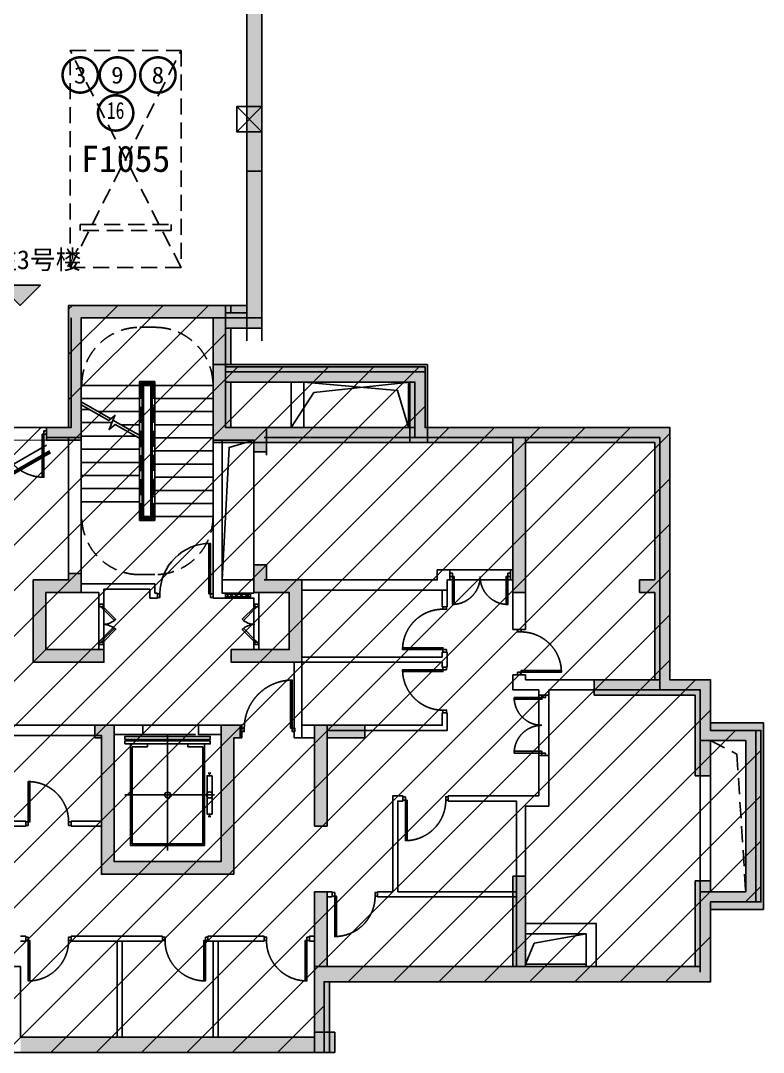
# Model space of a CAD drawing. Header units: millimetres. Extents: x 693907 to 1906102, y -24098 to 332602.
# Drawn here: x 912537 to 927247, y 150710 to 171151 of the extents above; entities that cross this region are included whole.
import ezdxf
from ezdxf.enums import TextEntityAlignment as Align
from ezdxf.xclip import XClip

# ---------------------------------------------------------------- set-up
doc = ezdxf.new("R2010")
doc.units = ezdxf.units.MM
doc.header["$LTSCALE"] = 100
doc.header["$XCLIPFRAME"] = 0
for name, pattern in [('A6-DK-B1F$0$$0$HIDDEN2', [4.7625, 3.175, -1.5875]), ('A6-DK-B1F$0$HIDDEN2', [4.7625, 3.175, -1.5875]), ('X3-B1F$0$HIDDEN2', [4.7625, 3.175, -1.5875]), ('XG-130-CORE-B1F(5400)$0$XG-14CORE-SF$0$X1-CORE-SF$0$HIDDEN2', [4.7625, 3.175, -1.5875])]:
    doc.linetypes.add(name, pattern=pattern)
for name, color, linetype in [('-ACO-TTLB', 153, 'Continuous'), ('3#-HW-B1F$0$S-HATCH-X', 251, 'Continuous'), ('3#-W-B1F$0$S-COLUMN-S', 2, 'Continuous'), ('3#-W-B1F$0$S-WALL-S', 4, 'Continuous'), ('A-HATCH', 251, 'Continuous'), ('A-ROOM-IDEN', 31, 'Continuous'), ('A-WIND-IDEN', 244, 'Continuous'), ('A6-DK-B1F$0$$0$A-PRKG', 175, 'A6-DK-B1F$0$$0$HIDDEN2'), ('A6-DK-B1F$0$A-CONC', 30, 'Continuous'), ('A6-DK-B1F$0$A-PRKG', 175, 'A6-DK-B1F$0$HIDDEN2'), ('A6-DK-renfang-B1F$0$-ACO-LINE', 137, 'Continuous'), ('A6-DK-renfang-B1F$0$-ACO-TTLB', 153, 'Continuous'), ('A6-DK-renfang-B1F$0$PUB_HATCH', 8, 'Continuous'), ('A6-DK-renfang-B1F$0$WALL', 9, 'Continuous'), ('A6-W-B1$0$S-WALL-S', 4, 'Continuous'), ('a_parking_number', 120, 'Continuous'), ('X3-B1F$0$A-CONC', 30, 'Continuous'), ('X3-B1F$0$A-VOID', 221, 'X3-B1F$0$HIDDEN2'), ('X3-B1F$0$A-WALL', 2, 'Continuous'), ('X3-B1F$0$xref(dwg引用图层)', 7, 'Continuous'), ('XA6-130-N-B1F$0$A-DOOR', 190, 'Continuous'), ('XA6-130-N-B1F$0$A-HOLE-FLOR', 242, 'Continuous'), ('XA6-130-N-B1F$0$A-STAIR', 142, 'Continuous'), ('XA6-130-N-B1F$0$A-WALL', 2, 'Continuous'), ('XG-130-CORE-B1F(5400)$0$A-DOOR', 190, 'Continuous'), ('XG-130-CORE-B1F(5400)$0$A-EVTR', 193, 'Continuous'), ('XG-130-CORE-B1F(5400)$0$A-HOLE-FLOR', 242, 'Continuous'), ('XG-130-CORE-B1F(5400)$0$A-SILL', 135, 'Continuous'), ('XG-130-CORE-B1F(5400)$0$A-STAIR', 142, 'Continuous'), ('XG-130-CORE-B1F(5400)$0$A-WALL', 2, 'Continuous'), ('XG-130-CORE-B1F(5400)$0$XG-14CORE-SF$0$A-STAIR', 142, 'Continuous'), ('XG-130-CORE-B1F(5400)$0$XG-14CORE-SF$0$X1-CORE-SF$0$A-INDEX', 134, 'Continuous'), ('XG-130-CORE-B1F(5400)$0$XG-14CORE-SF$0$X1-CORE-SF$0$A-RAIL', 55, 'Continuous'), ('XG-130-CORE-B1F(5400)$0$XG-14CORE-SF$0$X1-CORE-SF$0$A-STAIR', 142, 'Continuous'), ('XG-130-CORE-B1F(5400)$0$XU-3A-28F-SF$0$A-WIND', 126, 'Continuous'), ('xref(dwg引用图层)', 7, 'Continuous')]:
    doc.layers.add(name, color=color, linetype=linetype)
for name, color, linetype, plot in [('3#-HW-B1F$0$S-EDIT', 241, 'Continuous', False), ('A6-W-B1$0$S-EDIT', 241, 'Continuous', False), ('XG-130-CORE-B1F(5400)$0$XG-14CORE-SF$0$X1-CORE-SF$0$-ACO-PLTW', 220, 'XG-130-CORE-B1F(5400)$0$XG-14CORE-SF$0$X1-CORE-SF$0$HIDDEN2', False)]:
    doc.layers.add(name, color=color, linetype=linetype, plot=plot)
doc.layers.add('LVTRY', color=6, linetype='Continuous', lineweight=18)
doc.layers.add('PUB_TEXT', color=7, linetype='Continuous', lineweight=15)
doc.styles.add('-黑体', font='simhei.ttf')
doc.styles.add('华文细黑', font='STXIHEI.TTF')

# ---------------------------------------------------------------- blocks, each defined once
blk = doc.blocks.new('*U139')
for points in [[(-965, 985), (-965, 35), (-1000, 35), (-1000, 985)], [(-1000, 35), (-1050, 35), (-1050, -35), (-1000, -35)], [(0, 35), (-50, 35), (-50, -35), (0, -35)]]:
    blk.add_lwpolyline(points, close=True)
blk.add_arc((-1000, 35), 950, 0, 90)
blk = doc.blocks.new('*U142')
at = {"linetype": 'ByBlock', "lineweight": -2}
for points in [[(0, -35), (50, -35), (50, 35), (0, 35)], [(1750, -35), (1800, -35), (1800, 35), (1750, 35)], [(85, -885), (85, -35), (50, -35), (50, -885)], [(1715, -885), (1715, -35), (1750, -35), (1750, -885)]]:
    blk.add_lwpolyline(points, close=True, dxfattribs=at)
for centre, start, end in [((50, -35), 270, 0), ((1750, -35), 180, 270)]:
    blk.add_arc(centre, 850, start, end, dxfattribs=at)
blk = doc.blocks.new('*U134')
for points in [[(-850, 35), (-900, 35), (-900, -35), (-850, -35)], [(0, 35), (-50, 35), (-50, -35), (0, -35)], [(-815, -835), (-815, -35), (-850, -35), (-850, -835)]]:
    blk.add_lwpolyline(points, close=True)
blk.add_arc((-850, -35), 800, 270, 0)
blk = doc.blocks.new('*U141')
for points in [[(-900, 35), (-850, 35), (-850, -35), (-900, -35)], [(-50, 35), (0, 35), (0, -35), (-50, -35)], [(-85, -835), (-85, -35), (-50, -35), (-50, -835)]]:
    blk.add_lwpolyline(points, close=True)
blk.add_arc((-50, -35), 800, 180, 270)
blk = doc.blocks.new('*U144')
for points in [[(-85, 835), (-85, 35), (-50, 35), (-50, 835)], [(-900, -35), (-850, -35), (-850, 35), (-900, 35)], [(-50, -35), (0, -35), (0, 35), (-50, 35)]]:
    blk.add_lwpolyline(points, close=True)
blk.add_arc((-50, 35), 800, 90, 180)
blk = doc.blocks.new('*U133')
at = {"linetype": 'ByBlock', "lineweight": -2}
for points in [[(0, -35), (50, -35), (50, 35), (0, 35)], [(1150, -35), (1200, -35), (1200, 35), (1150, 35)], [(85, -585), (85, -35), (50, -35), (50, -585)], [(1115, -585), (1115, -35), (1150, -35), (1150, -585)]]:
    blk.add_lwpolyline(points, close=True, dxfattribs=at)
for centre, start, end in [((50, -35), 270, 0), ((1150, -35), 180, 270)]:
    blk.add_arc(centre, 550, start, end, dxfattribs=at)
blk = doc.blocks.new('*U132')
for points in [[(-850, 35), (-900, 35), (-900, -35), (-850, -35)], [(0, 35), (-50, 35), (-50, -35), (0, -35)], [(-815, -835), (-815, -35), (-850, -35), (-850, -835)]]:
    blk.add_lwpolyline(points, close=True)
blk.add_arc((-850, -35), 800, 270, 0)
blk = doc.blocks.new('*U135')
for points in [[(-900, 35), (-850, 35), (-850, -35), (-900, -35)], [(-50, 35), (0, 35), (0, -35), (-50, -35)], [(-85, -835), (-85, -35), (-50, -35), (-50, -835)]]:
    blk.add_lwpolyline(points, close=True)
blk.add_arc((-50, -35), 800, 180, 270)
blk = doc.blocks.new('XA6-130-N-B1F')
at = {"layer": 'XA6-130-N-B1F$0$A-HOLE-FLOR'}
for points in [[(36700, 13190), (34630, 13190), (34630, 12290), (36700, 12290)], [(39020, 2260), (40220, 2260), (40220, 1660), (39020, 1660)]]:
    blk.add_lwpolyline(points, close=True, dxfattribs=at)
for points in [[(34630, 13190), (36485, 13024), (36700, 12290)], [(40220, 2260), (39193, 2073), (39020, 1660)]]:
    blk.add_lwpolyline(points, dxfattribs=at)
at = {"layer": 'XA6-130-N-B1F$0$A-STAIR'}
for points in [[(37520, 9470), (38720, 9470)], [(38720, 9270), (37520, 9270)], [(39280, 5790), (39280, 6990)], [(39480, 5790), (39480, 6990)]]:
    blk.add_lwpolyline(points, dxfattribs=at)
at = {"layer": 'XA6-130-N-B1F$0$A-WALL'}
for p, q in [((30220, 14260), (30220, 9200)), ((29970, 12090), (29970, 9270)), ((34590, 9270), (33840, 9270))]:
    blk.add_line(p, q, dxfattribs=at)
for points in [[(30020, 14460), (30020, 12290), (29530, 12290)], [(30220, 14260), (30220, 12090), (29530, 12090)], [(33080, 13390), (37030, 13390), (37030, 12290), (41880, 12290), (41880, 12290), (41880, 12290), (41880, 7290), (42680, 7290)], [(9500, 13190), (5880, 13190), (5880, 12090), (900, 12090), (900, 10290), (900, 10290), (900, 7090), (150, 7090), (150, 1610), (7740, 1610), (7740, 210), (13560, 210), (13560, 1610), (29020, 1610), (29020, 210), (34840, 210), (34840, 1610), (42480, 1610)], [(33080, 13190), (36830, 13190), (36830, 12090), (41680, 12090), (41680, 12090), (41680, 12090), (41680, 7090), (42480, 7090)], [(29530, 12090), (29530, 12290)], [(36830, 12290), (33840, 12290)], [(36830, 12290), (33840, 12290)], [(30480, 6390), (26590, 6390), (26590, 12090)], [(29970, 12090), (29970, 9270)], [(30220, 12090), (30220, 9200)], [(36830, 12090), (33840, 12090)], [(36830, 12090), (33840, 12090)], [(38770, 8290), (38770, 12090)], [(39020, 8290), (39020, 12090)], [(700, 10490), (700, 10490), (700, 7290), (-100, 7290), (-100, 1310), (7440, 1310), (7440, -90), (13860, -90), (13860, 1310), (28720, 1310), (28720, -90), (35140, -90), (35140, 1310), (42680, 1310)], [(34590, 9270), (37270, 9270), (37270, 9470), (37520, 9470), (37520, 9270), (37470, 9270), (37470, 9070), (34590, 9070)], [(38720, 9470), (38770, 9470)], [(38720, 9470), (38720, 9270)], [(29270, 9270), (29270, 7640), (30670, 7640), (30670, 7890)], [(29970, 9270), (29270, 9270)], [(33840, 9270), (34590, 9270), (34590, 7700)], [(33840, 9270), (34590, 9270), (34590, 7700)], [(34590, 6390), (34590, 9270), (33840, 9270)], [(33840, 9270), (34590, 9270), (34590, 6390), (37370, 6390), (37370, 6640)], [(34590, 9270), (34590, 6140), (34440, 6140), (34440, 7640)], [(38720, 9270), (38770, 9270)], [(30480, 6190), (26390, 6190), (26390, 9000)], [(30570, 9020), (29520, 9020), (29520, 7890), (30670, 7890)], [(33640, 9020), (34340, 9020), (34340, 7890), (33190, 7890)], [(37370, 8740), (37370, 9070)], [(37470, 8740), (37470, 9070)], [(37470, 8740), (37370, 8740)], [(38770, 8290), (39020, 8290)], [(34440, 7640), (33190, 7640), (33190, 7890)], [(34590, 7740), (37370, 7740), (37370, 7840)], [(37470, 7840), (37370, 7840)], [(37470, 7540), (37470, 7840)], [(34440, 7640), (34440, 6140), (34590, 6140)], [(37370, 7540), (37370, 7640), (34590, 7640)], [(37470, 7540), (37370, 7540)], [(38770, 7390), (39020, 7390)], [(38770, 7390), (38770, 7090), (39280, 7090), (39280, 6990), (39480, 6990)], [(39020, 7290), (39020, 7390)], [(41680, 7290), (39020, 7290)], [(39480, 6990), (39480, 7090)], [(41680, 7090), (39480, 7090)], [(35090, 6290), (37470, 6290), (37470, 6640)], [(37470, 6640), (37370, 6640)], [(30480, 6390), (30880, 6390)], [(33400, 6390), (32980, 6390)], [(33400, 6390), (33400, 6140)], [(33240, 6140), (33240, 3440), (30620, 3440), (30620, 6190), (30480, 6190)], [(32990, 6210), (32990, 3690), (30870, 3690), (30870, 6210)], [(33400, 6140), (33240, 6140)], [(34840, 6140), (34440, 6140)], [(38840, 4990), (39280, 4990), (39280, 5790), (39480, 5790), (39480, 4790), (39020, 4790), (39020, 1610)], [(36390, 3090), (36390, 4990), (36590, 4990)], [(36590, 4990), (36590, 4890)], [(37490, 4990), (38840, 4990)], [(37490, 4990), (37490, 4890)], [(36590, 4890), (36490, 4890), (36490, 3090)], [(38840, 1610), (38840, 4890), (37490, 4890)], [(38840, 3090), (38840, 4790)], [(28670, 4490), (29120, 4490)], [(28670, 4390), (29120, 4390)], [(29120, 4490), (29120, 4390)], [(30020, 4490), (30620, 4490)], [(30020, 4490), (30020, 4390)], [(30020, 4390), (30620, 4390)], [(35190, 3090), (34840, 3090), (34840, 1610)], [(35190, 3090), (35190, 2990)], [(36390, 3090), (36090, 3090)], [(36090, 3090), (36090, 2990)], [(38840, 3090), (36490, 3090)], [(35190, 2990), (35090, 2990), (35090, 1610)], [(38840, 2990), (36090, 2990)], [(38840, 1610), (38840, 2990)], [(39020, 2460), (40420, 2460), (40420, 1610)], [(39020, 2260), (40220, 2260), (40220, 1610)], [(29020, 2210), (29120, 2210)], [(29020, 2110), (29120, 2110)], [(29120, 2210), (29120, 2110)], [(30020, 2210), (31830, 2210)], [(30020, 2210), (30020, 2110)], [(30020, 2110), (31830, 2110)], [(30930, 2110), (30930, 210)], [(31030, 2110), (31030, 210)], [(31830, 2210), (31830, 2110)], [(32730, 2210), (33840, 2210)], [(32730, 2210), (32730, 2110)], [(32730, 2110), (33840, 2110)], [(32830, 2110), (32830, 210)], [(32930, 2110), (32930, 210)], [(33840, 2210), (33840, 2110)], [(34740, 2210), (34840, 2210)], [(34740, 2210), (34740, 2110)], [(34740, 2210), (34840, 2210)], [(34740, 2210), (34740, 2110)], [(34740, 2110), (34840, 2110)], [(34740, 2110), (34840, 2110)]]:
    blk.add_lwpolyline(points, dxfattribs=at)
at = {"layer": 'XA6-130-N-B1F$0$A-DOOR', "xscale": -1}
for name, p in [('*U142', (29530, 12190)), ('*U133', (38720, 9370)), ('*U139', (33400, 6300)), ('*U144', (29120, 4440)), ('*U135', (36590, 4940)), ('*U135', (35190, 3040)), ('*U141', (29120, 2160)), ('*U134', (31830, 2160)), ('*U134', (33840, 2160))]:
    blk.add_blockref(name, p, dxfattribs=at)
at = {"layer": 'XA6-130-N-B1F$0$A-DOOR', "xscale": -1, "rotation": 270}
for name, p in [('*U134', (37420, 8740)), ('*U133', (39380, 5790))]:
    blk.add_blockref(name, p, dxfattribs=at)
at = {"layer": 'XA6-130-N-B1F$0$A-DOOR'}
for name, p, rotation in [('*U132', (38895, 8290), 90), ('*U134', (37420, 6640), 270)]:
    blk.add_blockref(name, p, dxfattribs=dict(at, rotation=rotation))
blk = doc.blocks.new('*U150')
for p, q in [((-25, 0), (-25, 500)), ((25, 0), (25, 500))]:
    blk.add_line(p, q)
for points in [[(25, 500), (-25, 500), (-25, 450), (25, 450)], [(25, 500), (-25, 500), (-25, 450), (25, 450)], [(22, 497), (-22, 497), (-22, 453), (22, 453)], [(22, 497), (-22, 497), (-22, 453), (22, 453)], [(16, 395), (13, 395), (13, 399), (-16, 445), (-16, 450), (-13, 450), (-13, 446), (16, 400), (16, 395)], [(16, 295), (13, 295), (13, 299), (-16, 345), (-16, 350), (-13, 350), (-13, 346), (16, 300), (16, 295)], [(16, 195), (13, 195), (13, 199), (-16, 245), (-16, 250), (-13, 250), (-13, 246), (16, 200), (16, 195)], [(25, 0), (-25, 0), (-25, 50), (25, 50)], [(25, 0), (-25, 0), (-25, 50), (25, 50)], [(22, 3), (-22, 3), (-22, 47), (22, 47)], [(22, 3), (-22, 3), (-22, 47), (22, 47)], [(16, 95), (13, 95), (13, 99), (-16, 145), (-16, 150), (-13, 150), (-13, 146), (16, 100), (16, 95)]]:
    blk.add_lwpolyline(points, close=True)
blk = doc.blocks.new('*U151')
for points in [[(-1100, -35), (-1050, -35), (-1050, 35), (-1100, 35)], [(-50, -35), (0, -35), (0, 35), (-50, 35)], [(-85, -1035), (-85, -35), (-50, -35), (-50, -1035)]]:
    blk.add_lwpolyline(points, close=True)
blk.add_arc((-50, -35), 1000, 180, 270)
blk = doc.blocks.new('XG-130-CORE-B1F(5400)$0$DT-YL')
for p, q in [((13512, 6200), (12412, 6200)), ((12962, 3900), (12962, 6200)), ((12562, 5955), (12262, 5955)), ((12562, 6010), (12562, 5955)), ((13362, 5955), (13362, 6010)), ((13662, 5955), (13362, 5955)), ((12156, 5430), (12106, 5430)), ((12131, 5380), (12131, 5430)), ((13806, 5000), (12031, 5000)), ((12156, 4570), (12106, 4570)), ((12131, 4620), (12131, 4570))]:
    blk.add_line(p, q)
for points in [[(13806, 6100), (13806, 6160), (12118, 6160), (12118, 6100)], [(13806, 6010), (13806, 6070), (12118, 6070), (12118, 6010)], [(12081, 5380), (12081, 4620), (12181, 4620), (12181, 5380)]]:
    blk.add_lwpolyline(points, close=True)
for points in [[(12231, 6010), (12231, 4000), (13693, 4000), (13693, 6010)], [(12262, 5955), (12262, 4030), (13662, 4030), (13662, 5955)]]:
    blk.add_lwpolyline(points)
blk.add_circle((12131, 5000), 60)
at = {"extrusion": (0, 0, -1)}
blk.add_ellipse((12962, 5000), major_axis=(60.1, 0), ratio=0.918919, start_param=4.712389, end_param=10.995574, dxfattribs=at)
blk = doc.blocks.new('*U152')
at = {"linetype": 'ByBlock', "lineweight": -2}
for points in [[(322, 258), (75, 10), (50, 35), (297, 282)], [(478, 258), (725, 10), (750, 35), (503, 282)], [(0, 35), (50, 35), (50, -35), (0, -35)], [(800, 35), (750, 35), (750, -35), (800, -35)]]:
    blk.add_lwpolyline(points, close=True, dxfattribs=at)
for centre, start, end in [((50, 35), 0, 45), ((750, 35), 135, 180)]:
    blk.add_arc(centre, 350, start, end, dxfattribs=at)
blk = doc.blocks.new('XG-130-CORE-B1F(5400)')
at = {"layer": 'XG-130-CORE-B1F(5400)$0$A-HOLE-FLOR'}
blk.add_lwpolyline([(8940, 9270), (9570, 9270), (9570, 12040), (8940, 12040)], close=True, dxfattribs=at)
blk.add_lwpolyline([(9570, 9270), (9431, 11895), (8940, 12040)], dxfattribs=at)
at = {"layer": 'XG-130-CORE-B1F(5400)$0$A-SILL'}
for points in [[(9005, 9010), (9505, 9010)], [(9005, 8910), (9505, 8910)]]:
    blk.add_lwpolyline(points, dxfattribs=at)
at = {"layer": 'XG-130-CORE-B1F(5400)$0$A-STAIR'}
blk.add_lwpolyline([(10040, 6390), (11140, 6390)], dxfattribs=at)
at = {"layer": 'XG-130-CORE-B1F(5400)$0$A-WALL'}
for p, q in [((12360, 14460), (12360, 9190)), ((10850, 9010), (10850, 8910)), ((10900, 9190), (10900, 9010)), ((11000, 9090), (11000, 8910))]:
    blk.add_line(p, q, dxfattribs=at)
for points in [[(12360, 14460), (9750, 14460), (9750, 8990)], [(9500, 14160), (9500, 12290), (8690, 12290), (8690, 11740)], [(8940, 8790), (8940, 8910), (9005, 8910), (9005, 9010), (8940, 9010), (8940, 9010), (8940, 9010), (8940, 12040), (9570, 12040), (9570, 9010), (9505, 9010), (9505, 8910), (9750, 8910), (9750, 8990), (9750, 8990)], [(8940, 9570), (8690, 9570), (8690, 9270), (7990, 9270), (7990, 7640), (9390, 7640), (9390, 7890)], [(12610, 9400), (12610, 9270), (13310, 9270), (13310, 7640), (11910, 7640), (11910, 7990), (12010, 7990), (12010, 7890), (13060, 7890), (13060, 9020), (12010, 9020), (12010, 8790), (11910, 8790), (11910, 9090), (11000, 9090)], [(9390, 7890), (8240, 7890), (8240, 9020), (8840, 9020), (8840, 8790)], [(10900, 9010), (10850, 9010)], [(12360, 9190), (10900, 9190)], [(8940, 8790), (8840, 8790)], [(11000, 8910), (10850, 8910)], [(8940, 7890), (8940, 7990), (8840, 7990), (8840, 7890)], [(9590, 6390), (10040, 6390), (10040, 6210), (9590, 6210)], [(11710, 6390), (11140, 6390), (11140, 6210), (11710, 6210), (11710, 3690), (9590, 3690), (9590, 6210)]]:
    blk.add_lwpolyline(points, dxfattribs=at)
at = {"layer": 'XG-130-CORE-B1F(5400)$0$XG-14CORE-SF$0$A-STAIR'}
for p, q in [((8840, 8790), (8840, 7990)), ((8940, 7990), (8940, 8790)), ((11910, 7990), (11910, 8790)), ((12010, 8790), (12010, 7990))]:
    blk.add_line(p, q, dxfattribs=at)
at = {"layer": 'XG-130-CORE-B1F(5400)$0$XG-14CORE-SF$0$X1-CORE-SF$0$-ACO-PLTW'}
blk.add_line((11180, 13175), (10930, 13175), dxfattribs=at)
blk.add_lwpolyline([(10930, 13175), (10930, 10475), (11180, 10475), (11180, 13175)], dxfattribs=at)
at = {"layer": 'XG-130-CORE-B1F(5400)$0$XG-14CORE-SF$0$X1-CORE-SF$0$A-INDEX'}
for points in [[(12360, 12742), (11815, 12428), (11692, 12530), (11808, 12250), (11685, 12352), (11130, 12032)], [(12360, 12800), (11774, 12462)], [(11731, 12437), (11130, 12090)]]:
    blk.add_lwpolyline(points, dxfattribs=at)
at = {"layer": 'XG-130-CORE-B1F(5400)$0$XG-14CORE-SF$0$X1-CORE-SF$0$A-RAIL'}
for points in [[(10905, 10450), (11205, 10450), (11205, 13200), (10905, 13200)], [(10955, 10500), (11155, 10500), (11155, 13150), (10955, 13150)]]:
    blk.add_lwpolyline(points, close=True, dxfattribs=at)
at = {"layer": 'XG-130-CORE-B1F(5400)$0$XG-14CORE-SF$0$X1-CORE-SF$0$A-STAIR'}
for p, q in [((9750, 13125), (10905, 13125)), ((10955, 13125), (11155, 13125)), ((10980, 10525), (10980, 13125)), ((11130, 10525), (11130, 13125)), ((11205, 13125), (12360, 13125)), ((9750, 12865), (10905, 12865)), ((10955, 12865), (10980, 12865)), ((11130, 12865), (11155, 12865)), ((11205, 12865), (12360, 12865)), ((9750, 12605), (10905, 12605)), ((10955, 12605), (10980, 12605)), ((11130, 12605), (11155, 12605)), ((11205, 12605), (12022, 12605)), ((12200, 12650), (12360, 12650)), ((9750, 12345), (10905, 12345)), ((10955, 12345), (10980, 12345)), ((11130, 12345), (11155, 12345)), ((11205, 12345), (11572, 12345)), ((11750, 12390), (12360, 12390)), ((9750, 12085), (10905, 12085)), ((10955, 12085), (10980, 12085)), ((11282, 12120), (12360, 12120)), ((11130, 11860), (11155, 11860)), ((11205, 11860), (12360, 11860)), ((9750, 11825), (10905, 11825)), ((10955, 11825), (10980, 11825)), ((9750, 11565), (10905, 11565)), ((10955, 11565), (10980, 11565)), ((11130, 11600), (11155, 11600)), ((11205, 11600), (12360, 11600)), ((9750, 11305), (10905, 11305)), ((10955, 11305), (10980, 11305)), ((11130, 11340), (11155, 11340)), ((11205, 11340), (12360, 11340)), ((9750, 11045), (10905, 11045)), ((10955, 11045), (10980, 11045)), ((11130, 11080), (11155, 11080)), ((11205, 11080), (12360, 11080)), ((9750, 10785), (10905, 10785)), ((10955, 10785), (10980, 10785)), ((11130, 10820), (11155, 10820)), ((11205, 10820), (12360, 10820)), ((9750, 10525), (10905, 10525)), ((10955, 10525), (11155, 10525))]:
    blk.add_line(p, q, dxfattribs=at)
at = {"layer": 'XG-130-CORE-B1F(5400)$0$XG-14CORE-SF$0$X1-CORE-SF$0$A-STAIR', "linetype": 'XG-130-CORE-B1F(5400)$0$XG-14CORE-SF$0$X1-CORE-SF$0$HIDDEN2'}
for points in [[(10900, 14275), (11200, 14275)], [(11200, 9375), (10900, 9375)]]:
    blk.add_lwpolyline(points, dxfattribs=at)
for centre, start, end in [((10900, 13125), 90, 180), ((11200, 13125), 0, 90), ((10900, 10525), 180, 270), ((11200, 10525), 270, 0)]:
    blk.add_arc(centre, 1150, start, end, dxfattribs=at)
at = {"layer": 'XG-130-CORE-B1F(5400)$0$A-DOOR'}
for name, p, rotation in [('*U151', (9750, 8960), 180), ('*U152', (11960, 7990), 90)]:
    blk.add_blockref(name, p, dxfattribs=dict(at, rotation=rotation))
at = {"layer": 'XG-130-CORE-B1F(5400)$0$A-DOOR', "xscale": -1, "rotation": 270}
blk.add_blockref('*U152', (8890, 7990), dxfattribs=at)
at = {"layer": 'XG-130-CORE-B1F(5400)$0$A-EVTR'}
blk.add_blockref('XG-130-CORE-B1F(5400)$0$DT-YL', (-2312, 10), dxfattribs=at)
at = {"layer": 'XG-130-CORE-B1F(5400)$0$XU-3A-28F-SF$0$A-WIND', "rotation": 90}
blk.add_blockref('*U150', (9505, 8960), dxfattribs=at)
blk = doc.blocks.new('X3-B1F')
at = {"layer": 'X3-B1F$0$A-CONC'}
for points in [[(42680, 1300), (42680, 2890), (43580, 2890), (43580, 6290), (42680, 6290), (42680, 7300)], [(42480, 1500), (42480, 3090), (43380, 3090), (43380, 6090), (42480, 6090), (42480, 7100)]]:
    blk.add_lwpolyline(points, dxfattribs=at)
at = {"layer": 'X3-B1F$0$A-VOID'}
blk.add_lwpolyline([(42680, 6090), (43380, 6090), (43380, 3090), (42680, 3090)], close=True, dxfattribs=at)
blk.add_lwpolyline([(42680, 6090), (43207, 5820), (43380, 3090)], dxfattribs=at)
at = {"layer": 'X3-B1F$0$A-WALL'}
for points in [[(42480, 3090), (42480, 6090)], [(42680, 3090), (42680, 6090)]]:
    blk.add_lwpolyline(points, dxfattribs=at)
ref = blk.add_blockref('XA6-130-N-B1F', (0, 0))
XClip(ref).set_block_clipping_path([(20599.9999999896, 14900), (20599.9999999868, 7290), (19823.7728145606, 7290), (19782.5102840019, 5000), (20800.000000001, 4770.3631118665), (22503.5398546089, 4770.3631118665), (22742.7433272027, 7290.0000000048), (21980.0000000132, 7290.0000000048), (21980.0000000132, 14900), (43579.9999999999, 14900), (43579.9999999999, -2000), (-1000.0000000001, -2000), (-1000.0000000001, 7290.0000000001), (700, 7290.0000000001), (700.000000039, 12290.0000000001), (9499.9999999861, 12290.0000000158), (9649.9999999999, 14900.0000000006)])
at = {"layer": 'X3-B1F$0$xref(dwg引用图层)', "xscale": -1}
blk.add_blockref('XG-130-CORE-B1F(5400)', (42580, 0), dxfattribs=at)
blk = doc.blocks.new('3#-HW-B1F')
at = {"layer": '3#-HW-B1F$0$S-HATCH-X'}
for points in [[(41880, 12290), (37080, 12290), (37080, 13540), (33180, 13540), (33180, 13990), (33180, 14260), (33800, 14260), (33800, 17366), (33500, 17366), (33500, 14560), (33180, 14560), (33180, 14710), (29970, 14710), (29970, 13990), (29970, 12290), (29530, 12290), (29530, 12040), (30220, 12040), (30220, 13990), (30220, 14460), (32830, 14460), (32830, 13990), (32830, 12040), (33640, 12040), (33640, 11810), (33890, 11810), (33890, 12290), (33180, 12290), (33180, 13190), (36730, 13190), (36730, 12290), (36730, 11990), (38770, 11990), (38770, 9020), (39020, 9020), (39020, 11990), (41580, 11990), (41580, 9270), (41280, 9270), (41280, 9020), (41580, 9020), (41580, 7290), (40380, 7290), (40380, 7110), (40380, 6990), (41580, 6990), (42380, 6990), (42380, 6090), (42380, 5390), (42680, 5390), (42680, 6090), (43380, 6090), (43380, 3090), (42680, 3090), (42680, 3310), (42380, 3310), (42380, 3090), (42380, 1610), (39020, 1610), (39020, 3400), (38770, 3400), (38770, 1610), (35090, 1610), (35090, 3090), (34840, 3090), (34840, 1610), (34840, 310), (35140, 310), (35140, 1310), (42680, 1310), (42680, 2740), (43730, 2740), (43730, 6440), (42680, 6440), (42680, 7290), (41880, 7290)], [(34590, 9270), (33890, 9270), (33890, 9570), (33640, 9570), (33640, 9020), (34340, 9020), (34340, 7890), (33190, 7890), (33190, 7710), (33190, 7640), (34590, 7640)], [(30670, 7890), (29520, 7890), (29520, 9020), (30220, 9020), (30220, 9400), (29970, 9400), (29970, 9270), (29270, 9270), (29270, 7640), (30670, 7640), (30670, 7710)], [(33240, 6140), (33370, 6140), (33370, 6390), (32990, 6390), (32990, 3690), (30870, 3690), (30870, 6390), (30490, 6390), (30490, 6140), (30620, 6140), (30620, 3440), (33240, 3440)], [(35840, 6390), (35090, 6390), (34840, 6390), (34840, 4390), (35090, 4390), (35090, 6140), (35840, 6140)], [(34840, 210), (29020, 210), (29020, -90), (34840, -90)], [(35240, 310), (34840, 310), (34840, 210), (34840, -90), (35140, -90), (35240, -90)]]:
    blk.add_hatch(color=256, dxfattribs=at).paths.add_polyline_path(points)
at = {"layer": '3#-HW-B1F$0$S-EDIT'}
for p, q in [((33500, 14560), (33500, 17366)), ((33500, 17366), (33800, 17366)), ((33800, 14260), (33800, 17366)), ((29970, 13990), (29970, 14710)), ((29970, 14710), (33180, 14710)), ((33180, 14710), (33180, 14560)), ((33180, 14560), (33500, 14560)), ((32830, 14460), (30220, 14460)), ((30220, 14460), (30220, 13990)), ((32830, 13990), (32830, 14460)), ((33180, 14260), (33180, 13990)), ((33180, 14260), (33800, 14260)), ((29970, 12290), (29970, 13990)), ((30220, 13990), (30220, 12040)), ((32830, 12040), (32830, 13990)), ((33180, 13990), (33180, 13540)), ((33180, 13540), (37080, 13540)), ((37080, 13540), (37080, 12290)), ((33180, 13190), (36730, 13190)), ((33180, 13190), (33180, 12290)), ((36730, 13190), (36730, 12290)), ((29530, 12040), (29530, 12290)), ((29530, 12290), (29970, 12290)), ((33180, 12290), (33890, 12290)), ((33890, 12290), (33890, 11810)), ((36730, 12290), (36730, 11990)), ((41880, 12290), (37080, 12290)), ((41880, 7290), (41880, 12290)), ((30220, 12040), (29530, 12040)), ((33640, 12040), (32830, 12040)), ((33640, 11810), (33640, 12040)), ((36730, 11990), (38770, 11990)), ((38770, 9020), (38770, 11990)), ((39020, 11990), (39020, 9020)), ((39020, 11990), (41580, 11990)), ((41580, 11990), (41580, 9270)), ((33890, 11810), (33640, 11810)), ((33640, 9020), (33640, 9570)), ((33640, 9570), (33890, 9570)), ((33890, 9570), (33890, 9270)), ((29270, 7640), (29270, 9270)), ((29270, 9270), (29970, 9270)), ((29970, 9270), (29970, 9400)), ((29970, 9400), (30220, 9400)), ((30220, 9400), (30220, 9020)), ((33890, 9270), (34590, 9270)), ((34590, 9270), (34590, 7640)), ((41580, 9270), (41280, 9270)), ((41280, 9270), (41280, 9020)), ((30220, 9020), (29520, 9020)), ((29520, 9020), (29520, 7890)), ((34340, 9020), (33640, 9020)), ((34340, 7890), (34340, 9020)), ((39020, 9020), (38770, 9020)), ((41280, 9020), (41580, 9020)), ((41580, 9020), (41580, 7290)), ((29520, 7890), (30670, 7890)), ((30670, 7890), (30670, 7710)), ((33190, 7710), (33190, 7890)), ((33190, 7890), (34340, 7890)), ((30670, 7640), (29270, 7640)), ((30670, 7710), (30670, 7710)), ((30670, 7710), (30670, 7640)), ((33190, 7640), (33190, 7710)), ((33190, 7710), (33190, 7710)), ((34590, 7640), (33190, 7640)), ((40380, 7110), (40380, 7290)), ((40380, 7290), (41580, 7290)), ((42680, 7290), (41880, 7290)), ((42680, 6440), (42680, 7290)), ((40380, 6990), (40380, 7110)), ((40380, 7110), (40380, 7110)), ((41580, 6990), (40380, 6990)), ((41580, 6990), (42380, 6990)), ((42380, 6990), (42380, 6090)), ((30490, 6140), (30490, 6390)), ((30490, 6390), (30870, 6390)), ((30870, 6390), (30870, 3690)), ((32990, 6390), (33370, 6390)), ((32990, 3690), (32990, 6390)), ((33370, 6390), (33370, 6140)), ((35090, 6390), (34840, 6390)), ((34840, 6390), (34840, 4390)), ((35090, 6390), (35840, 6390)), ((35840, 6390), (35840, 6140)), ((43730, 6440), (42680, 6440)), ((43730, 2740), (43730, 6440)), ((30620, 6140), (30490, 6140)), ((30620, 3440), (30620, 6140)), ((33370, 6140), (33240, 6140)), ((33240, 6140), (33240, 3440)), ((35090, 4390), (35090, 6140)), ((35840, 6140), (35090, 6140)), ((42380, 5390), (42380, 6090)), ((42680, 6090), (42680, 5390)), ((42680, 6090), (43380, 6090)), ((43380, 6090), (43380, 3090)), ((42680, 5390), (42380, 5390)), ((34840, 4390), (35090, 4390)), ((30870, 3690), (32990, 3690)), ((33240, 3440), (30620, 3440)), ((38770, 1610), (38770, 3400)), ((38770, 3400), (39020, 3400)), ((39020, 3400), (39020, 1610)), ((42380, 3090), (42380, 3310)), ((42380, 3310), (42680, 3310)), ((42680, 3310), (42680, 3090)), ((34840, 1610), (34840, 3090)), ((34840, 3090), (35090, 3090)), ((35090, 3090), (35090, 1610)), ((42380, 3090), (42380, 1610)), ((43380, 3090), (42680, 3090)), ((42680, 1310), (42680, 2740)), ((42680, 2740), (43730, 2740)), ((34840, 1610), (34840, 210)), ((38770, 1610), (35090, 1610)), ((42380, 1610), (39020, 1610)), ((35140, 310), (35140, 1310)), ((35140, 1310), (42680, 1310)), ((34840, 210), (29020, 210)), ((28720, -90), (35140, -90))]:
    blk.add_line(p, q, dxfattribs=at)
blk.add_lwpolyline([(34840, 310), (35240, 310), (35240, -90), (34840, -90)], close=True, dxfattribs=at)
blk = doc.blocks.new('3#-W-B1F')
at = {"layer": '3#-W-B1F$0$S-COLUMN-S'}
blk.add_lwpolyline([(34840, 310), (35240, 310), (35240, -90), (34840, -90)], close=True, dxfattribs=at)
at = {"layer": '3#-W-B1F$0$S-WALL-S', "color": 0, "linetype": 'ByBlock', "lineweight": -2}
for p, q in [((33500, 14560), (33500, 17366)), ((33500, 17366), (33800, 17366)), ((33800, 14260), (33800, 17366)), ((29970, 13990), (29970, 14710)), ((29970, 14710), (33180, 14710)), ((33180, 14710), (33180, 14560)), ((33180, 14560), (33500, 14560)), ((32830, 14460), (30220, 14460)), ((30220, 14460), (30220, 13990)), ((32830, 13990), (32830, 14460)), ((33180, 14260), (33800, 14260)), ((33180, 14260), (33180, 13990)), ((29970, 12290), (29970, 13990)), ((30220, 13990), (30220, 12040)), ((32830, 12040), (32830, 13990)), ((33180, 13990), (33180, 13540)), ((33180, 13540), (37080, 13540)), ((37080, 13540), (37080, 12290)), ((33180, 13190), (36730, 13190)), ((33180, 13190), (33180, 12290)), ((36730, 13190), (36730, 12290)), ((29530, 12040), (29530, 12290)), ((29530, 12290), (29970, 12290)), ((33180, 12290), (33890, 12290)), ((33890, 12290), (33890, 11810)), ((36730, 12290), (36730, 11990)), ((41880, 12290), (37080, 12290)), ((41880, 7290), (41880, 12290)), ((30220, 12040), (29530, 12040)), ((33640, 12040), (32830, 12040)), ((33640, 11810), (33640, 12040)), ((36730, 11990), (38770, 11990)), ((38770, 9020), (38770, 11990)), ((39020, 11990), (39020, 9020)), ((39020, 11990), (41580, 11990)), ((41580, 11990), (41580, 9270)), ((33890, 11810), (33640, 11810)), ((33640, 9020), (33640, 9570)), ((33640, 9570), (33890, 9570)), ((33890, 9570), (33890, 9270)), ((29270, 7640), (29270, 9270)), ((29270, 9270), (29970, 9270)), ((29970, 9270), (29970, 9400)), ((29970, 9400), (30220, 9400)), ((30220, 9400), (30220, 9020)), ((33890, 9270), (34590, 9270)), ((34590, 9270), (34590, 7640)), ((41580, 9270), (41280, 9270)), ((41280, 9270), (41280, 9020)), ((30220, 9020), (29520, 9020)), ((29520, 9020), (29520, 7890)), ((34340, 9020), (33640, 9020)), ((34340, 7890), (34340, 9020)), ((39020, 9020), (38770, 9020)), ((41280, 9020), (41580, 9020)), ((41580, 9020), (41580, 7290)), ((29520, 7890), (30670, 7890)), ((30670, 7890), (30670, 7710)), ((33190, 7710), (33190, 7890)), ((33190, 7890), (34340, 7890)), ((30670, 7640), (29270, 7640)), ((30670, 7710), (30670, 7710)), ((30670, 7710), (30670, 7640)), ((33190, 7640), (33190, 7710)), ((33190, 7710), (33190, 7710)), ((34590, 7640), (33190, 7640)), ((40380, 7110), (40380, 7290)), ((40380, 7290), (41580, 7290)), ((42680, 7290), (41880, 7290)), ((42680, 6440), (42680, 7290)), ((40380, 6990), (40380, 7110)), ((40380, 7110), (40380, 7110)), ((41580, 6990), (40380, 6990)), ((41580, 6990), (42380, 6990)), ((42380, 6990), (42380, 6090)), ((30490, 6140), (30490, 6390)), ((30490, 6390), (30870, 6390)), ((30870, 6390), (30870, 3690)), ((32990, 6390), (33370, 6390)), ((32990, 3690), (32990, 6390)), ((33370, 6390), (33370, 6140)), ((35090, 6390), (34840, 6390)), ((34840, 6390), (34840, 4390)), ((35090, 6390), (35840, 6390)), ((35090, 4390), (35090, 6390)), ((35840, 6390), (35840, 6140)), ((43730, 6440), (42680, 6440)), ((43730, 2740), (43730, 6440)), ((30620, 6140), (30490, 6140)), ((30620, 3440), (30620, 6140)), ((33370, 6140), (33240, 6140)), ((33240, 6140), (33240, 3440)), ((35840, 6140), (35090, 6140)), ((42380, 5390), (42380, 6090)), ((42680, 6090), (42680, 5390)), ((42680, 6090), (43380, 6090)), ((43380, 6090), (43380, 3090)), ((42680, 5390), (42380, 5390)), ((34840, 4390), (35090, 4390)), ((30870, 3690), (32990, 3690)), ((33240, 3440), (30620, 3440)), ((38770, 1610), (38770, 3400)), ((38770, 3400), (39020, 3400)), ((39020, 3400), (39020, 1610)), ((42380, 3090), (42380, 3310)), ((42380, 3310), (42680, 3310)), ((42680, 3310), (42680, 3090)), ((34840, 1610), (34840, 3090)), ((34840, 3090), (35090, 3090)), ((35090, 3090), (35090, 1610)), ((42380, 3090), (42380, 1610)), ((43380, 3090), (42680, 3090)), ((42680, 1310), (42680, 2740)), ((42680, 2740), (43730, 2740)), ((34840, 1610), (34840, 210)), ((38770, 1610), (35090, 1610)), ((42380, 1610), (39020, 1610)), ((35140, 310), (35140, 1310)), ((35140, 1310), (42680, 1310)), ((34840, 210), (29020, 210)), ((28720, -90), (35140, -90))]:
    blk.add_line(p, q, dxfattribs=at)
blk = doc.blocks.new('BF1')
at = {"layer": 'xref(dwg引用图层)'}
for name in ['3#-HW-B1F', '3#-W-B1F']:
    blk.add_blockref(name, (141300, 150800), dxfattribs=at)
blk = doc.blocks.new('A6-W-B1$0$Z-3')
at = {"layer": 'A6-W-B1$0$S-EDIT'}
for p, q in [((-250, 250), (250, -250)), ((250, 250), (-250, -250))]:
    blk.add_line(p, q, dxfattribs=at)
at = {"layer": 'A6-W-B1$0$S-WALL-S', "color": 0, "linetype": 'ByBlock', "lineweight": -2}
blk.add_lwpolyline([(250, 250), (-250, 250), (-250, -250), (250, -250), (250, 250)], dxfattribs=at)
blk = doc.blocks.new('A6-W-B1', base_point=(85957, 40190))
at = {"layer": 'A6-W-B1$0$S-WALL-S'}
blk.add_lwpolyline([(260757, 243190), (261057, 243190), (261057, 205250), (260337, 205250), (260337, 205550), (260757, 205550)], close=True, dxfattribs=at)
blk.add_blockref('A6-W-B1$0$Z-3', (260807, 209390, 0), dxfattribs=at)
blk = doc.blocks.new('A6-DK-renfang-B1F')
at = {"layer": 'A6-DK-renfang-B1F$0$PUB_HATCH'}
for points in [[(174800, 165510), (175100, 165260), (175100, 189310), (175000, 189435), (174800, 189435)], [(171270, 163090), (171520, 162840), (171520, 165260), (171270, 165510)], [(171270, 165510), (171520, 165260), (175100, 165260), (174800, 165510)], [(174130, 164340), (174480, 163990), (178030, 163990), (178380, 164340)], [(174130, 162790), (174480, 163090), (174480, 163990), (174130, 164340)], [(171270, 163090), (170830, 163090), (170830, 162840), (171520, 162840)], [(174480, 163090), (174130, 162790), (178380, 162790), (178030, 163090)]]:
    blk.add_hatch(color=256, dxfattribs=at).paths.add_polyline_path(points)
at = {"layer": 'A6-DK-renfang-B1F$0$PUB_HATCH', "linetype": 'ByBlock'}
blk.add_hatch(color=256, dxfattribs=at).paths.add_polyline_path([(178030, 163090), (178380, 162790), (178380, 164340), (178030, 163990)])
at = {"color": 0, "extrusion": (0, 0, -1)}
blk.add_line((170830, 162740), (169271, 161840), dxfattribs=at)
at = {"color": 0, "extrusion": (0, 0, -1), "const_width": 75}
blk.add_lwpolyline([(-170905, 162610), (-169346, 161710)], dxfattribs=at)
at = {"layer": 'A6-DK-renfang-B1F$0$-ACO-LINE', "color": 3, "const_width": 20}
blk.add_lwpolyline([(175100, 181610), (175100, 165260), (171520, 165260), (171520, 162840), (153660, 162840), (153660, 165260), (151050, 165260), (151050, 163990), (147180, 163990), (147180, 162840), (142000, 162840), (142000, 165033), (134175, 165031), (134175, 167575), (121730, 167575)], dxfattribs=at)
at = {"layer": 'A6-DK-renfang-B1F$0$-ACO-LINE', "color": 3}
blk.add_lwpolyline([(175680, 163990), (175680, 163090), (178030, 163090), (178030, 163990)], close=True, dxfattribs=at)
at = {"layer": 'A6-DK-renfang-B1F$0$-ACO-TTLB', "color": 3}
for p, q in [((176124, 163781), (178030, 163990)), ((175680, 163090), (176124, 163781))]:
    blk.add_line(p, q, dxfattribs=at)
at = {"layer": 'A6-DK-renfang-B1F$0$WALL', "color": 3}
for p, q in [((174800, 165510), (174800, 189435)), ((175100, 165260), (175100, 189310)), ((171270, 163090), (171270, 165510)), ((171270, 165510), (174800, 165510)), ((171520, 162840), (171520, 165260)), ((171520, 165260), (175100, 165260)), ((174130, 164340), (178380, 164340)), ((174130, 162790), (174130, 164340)), ((174480, 163990), (178030, 163990)), ((174480, 163090), (174480, 163990)), ((171270, 163090), (170830, 163090)), ((170830, 163090), (170830, 162840)), ((174480, 163090), (178030, 163090)), ((170830, 162840), (171520, 162840)), ((174130, 162790), (178380, 162790))]:
    blk.add_line(p, q, dxfattribs=at)
at = {"layer": 'A6-DK-renfang-B1F$0$WALL', "color": 3, "linetype": 'ByBlock'}
for p, q in [((178380, 162790), (178380, 164340)), ((178030, 163090), (178030, 163990))]:
    blk.add_line(p, q, dxfattribs=at)
blk = doc.blocks.new('dttc')
at = {"layer": 'A-HATCH'}
h = blk.add_hatch(dxfattribs=at)
h.set_pattern_fill('ANSI31', color=256, scale=200)
h.paths.add_polyline_path([(141200, 152100), (148850, 152100), (148850, 150710), (155050, 150710), (155050, 152110), (170130, 152110), (170130, 150710), (176330, 150710), (176330, 152110), (183980, 152110), (183980, 153690), (184980, 153690), (184980, 157090), (183980, 157090), (183980, 158090), (183180, 158090), (183180, 163090), (178330, 163090), (178330, 164290), (174380, 164290), (174380, 165510), (171270, 165510), (171270, 163090), (153910, 163090), (153910, 165460), (149650, 165460), (149650, 164290), (146880, 164290), (146880, 163150), (142250, 163150), (142000, 163150), (142000, 158150), (141200, 158150)])
blk.add_lwpolyline([(155050, 152110), (170130, 152110), (170130, 150710), (176330, 150710), (176330, 152110), (183980, 152110), (183980, 153690), (184980, 153690), (184980, 157090), (183980, 157090), (183980, 158090), (183180, 158090), (183180, 163090), (178330, 163090), (178330, 164290), (174380, 164290), (174380, 165510), (171270, 165510), (171270, 163090), (153910, 163090)], dxfattribs=at)
blk = doc.blocks.new('A6-DK-B1F$0$$0$A$C46FA2BC5')
at = {"layer": 'A6-DK-B1F$0$$0$A-PRKG', "color": 6, "linetype": 'ByBlock'}
blk.add_lwpolyline([(-2200, 0), (0, 0), (0, -4300), (-2200, -4300)], close=True, dxfattribs=at)
at = {"layer": 'A6-DK-B1F$0$$0$A-PRKG', "color": 6}
for points in [[(0, -4300), (-2200, 0)], [(-2200, -4300), (0, 0)]]:
    blk.add_lwpolyline(points, dxfattribs=at)
blk.add_lwpolyline([(-2000, -3450), (-200, -3450), (-200, -3570), (-2000, -3570)], close=True, dxfattribs=at)

msp = doc.modelspace()

# ---------------------------------------------------------------- hatches: boundary and pattern name
at = {"layer": 'A-HATCH'}
h = msp.add_hatch(color=256, dxfattribs=at)
h.dxf.hatch_style = 1
h.paths.add_polyline_path([(912126.9, 165910), (912526.9, 165510), (912926.9, 165910)])

# ---------------------------------------------------------------- linework, layer by layer
at = {"layer": 'A-WIND-IDEN'}
msp.add_lwpolyline([(912126.9, 165910), (912526.9, 165510), (912926.9, 165910)], close=True, dxfattribs=at)
at = {"layer": 'A6-DK-B1F$0$A-CONC'}
for p, q in [((917016.9, 203000), (917016.9, 164804.8)), ((917316.9, 203000), (917316.9, 164804.8))]:
    msp.add_line(p, q, dxfattribs=at)
at = {"layer": 'LVTRY', "color": 6, "const_width": 50}
for points in [[(914066.5, 170074.6, 1), (913366.5, 170074.6, 1)], [(914802.5, 170074.6, 1), (914102.5, 170074.6, 1)], [(915605.8, 170074.6, 1), (914905.8, 170074.6, 1)], [(914768.6, 169322.4, 1), (914068.6, 169322.4, 1)]]:
    msp.add_lwpolyline(points, format="xyb", close=True, dxfattribs=at)

# ---------------------------------------------------------------- block references
at = {"layer": '-ACO-TTLB'}
for name in ['BF1', 'dttc']:
    msp.add_blockref(name, (742216.9, 0), dxfattribs=at)
at = {"layer": 'A6-DK-B1F$0$A-PRKG'}
msp.add_blockref('A6-DK-B1F$0$$0$A$C46FA2BC5', (915716.9, 170560, 0), dxfattribs=at)
at = {"layer": 'xref(dwg引用图层)'}
for name, p in [('A6-W-B1', (742216.9, 0)), ('A6-DK-renfang-B1F', (742216.9, 0)), ('X3-B1F', (883516.9, 150800))]:
    msp.add_blockref(name, p, dxfattribs=at)

# ---------------------------------------------------------------- texts
at = {"layer": 'A-ROOM-IDEN', "style": '华文细黑'}
msp.add_text('通往3号楼', height=375, dxfattribs=at).set_placement((912592, 166227.5), align=Align.CENTER)
at = {"layer": 'a_parking_number', "style": '华文细黑'}
msp.add_text('F1055', height=520, dxfattribs=at).set_placement((914616.9, 168410), align=Align.MIDDLE)
at = {"layer": 'PUB_TEXT', "color": 6, "style": '-黑体'}
for s, width, p, p2 in [('3', 1.032317, (913592.1, 169905.4), (913840.8, 169905.4)), ('9', 1.032317, (914328.2, 169905.4), (914576.9, 169905.4)), ('8', 1.032317, (915131.5, 169905.4), (915380.2, 169905.4)), ('16', 0.720691, (914245, 169204.3), (914592.2, 169204.3))]:
    msp.add_text(s, height=335, dxfattribs=dict(at, width=width)).set_placement(p, p2, align=Align.FIT)

doc.saveas('drawing.dxf')
